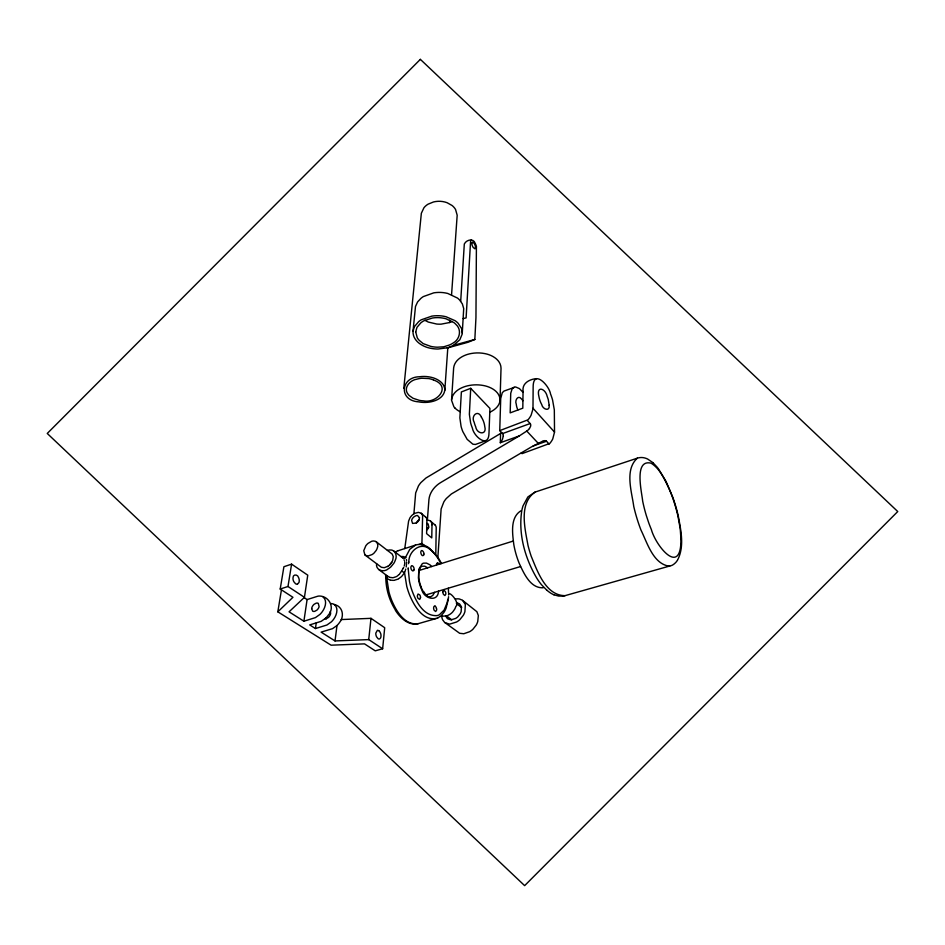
<?xml version="1.0" encoding="UTF-8"?>
<svg xmlns="http://www.w3.org/2000/svg" width="945" height="945" viewBox="0 0 945 945"><rect width="100%" height="100%" fill="white"/><g stroke="black" fill="none" stroke-linecap="round" stroke-linejoin="round"><path stroke-width="1.42" d="M408.216 568.784L408.216 567.839M385.607 574.891L385.584 575.883M408.216 568.878L409.457 581.281A81.955 78.211 -29.1 0 0 411.642 589.574C415.611 600.701 423.136 616.471 437.062 615.608A8.824 8.422 -29.1 0 0 439.437 614.711L444.103 610.092L447.103 602.863A30.334 28.941 -29.1 0 0 447.753 599.307M523.034 392.317L519.419 388.596L515.509 386.93L503.968 391.088L502.279 392.73L500.72 398.53L499.74 430.613L527.983 419.828A22.585 21.546 -29.1 0 0 531.102 415.221L532.98 408.961L533.145 387.037C533.122 368.68 549.246 385.359 550.522 393.935A66.54 63.492 -29.1 0 1 552.565 399.936L554.325 409.894L554.526 432.101L552.754 438.952A21.369 20.4 -29.1 0 1 549.766 443.441L522.053 453.635L521.297 452.868M435.787 554.337L436.212 528.314A4.867 4.642 -29.1 0 0 434.83 524.688M432.007 524.782L431.759 537.894L426.608 533.641L426.904 520.494A4.843 4.619 -29.1 0 0 425.534 516.856M404.755 563.314L404.649 561.696M406.61 562.783L406.61 562.051M438.433 617.581C440.382 614.959 445.934 617.368 449.737 614.439A14.128 13.478 -29.1 0 0 452.702 611.958L454.545 609.419A14.848 14.163 -29.1 0 0 455.809 606.525C460.534 602.686 447.93 589.373 448.627 594.984M529.436 428.569A10.832 10.336 -29.1 0 1 526.767 431.05L519.301 435.917L500.318 442.744L500.59 433.46A7.631 7.276 -29.1 0 0 501.712 432.645M489.782 412.221C494.719 410.047 499.81 405.795 500.047 400.007L501.027 368.278C500.944 359.939 492.18 354.942 484.856 353.607A35.674 34.044 -29.1 0 0 471.212 353.513C463.629 354.836 454.616 359.502 453.647 367.948L451.545 400.231L453.872 406.752A15.014 14.329 -29.1 0 0 455.147 408.193M500.047 400.007C499.881 391.573 490.809 386.848 483.486 385.525A37.824 36.087 -29.1 0 0 469.511 385.43C461.916 386.741 452.643 391.147 451.568 399.664M503.331 435.917L502.421 439.39A15.037 14.352 -29.1 0 1 500.909 441.988L500.318 442.744M474.839 339.479L454.084 345.185L447.198 348.02L468.188 342.22L474.839 339.479L475.949 317.65L476.41 246.432A17.695 16.88 -29.1 0 0 475.24 243.479C473.776 238.022 466.476 239.569 464.361 243.916A3.886 3.709 -29.1 0 0 464.279 244.519L460.699 301.207M470.716 388.312L469.37 414.288L470.622 422.899A49.329 47.073 -29.1 0 0 472.37 428.073C473.752 436.566 488.742 448.993 488.99 433.105L489.923 408.441L470.704 388.312L461.373 391.951L459.872 417.879L461.089 426.455A48.136 45.939 -29.1 0 0 462.826 431.617L467.161 439.354L472.866 444.185L475.394 444.481L485.352 440.878M453.907 344.984L459.872 339.692L462.211 334.022L463.711 308.554L462.341 303.877L459.672 300.085A20.837 19.892 -29.1 0 0 457.486 298.065L447.729 293.446A34.339 32.768 -29.1 0 0 433.79 292.844L423.36 296.576A20.483 19.55 -29.1 0 0 420.856 298.407L417.595 301.939L415.493 306.487L413.024 331.116C412.433 341.145 423.136 347.252 431.841 348.504A37.28 35.567 -29.1 0 0 438.031 349.024L447.02 347.831M448.568 596.708L448.438 598.008M376.594 563.704C375.425 570.284 383.835 572.894 388.265 568.807A16.467 15.711 -29.1 0 0 391.006 566.752L393.911 563.185A16.396 15.64 -29.1 0 0 395.329 560.137C397.609 555.837 395.175 549.234 389.73 549.966A8.848 8.446 -29.1 0 0 387.438 550.415M441.433 563.504A61.307 58.507 -29.1 0 0 437.866 557.302L441.126 508.977L443.819 501.96A26.85 25.621 -29.1 0 1 446.288 498.535L451.356 493.987L531.291 446.997L542.725 441.15M462.282 333.183L461.621 328.636L458.183 323.32A21.203 20.235 -29.1 0 0 455.112 320.698L446.016 316.729A35.804 34.162 -29.1 0 0 431.83 316.126L421.21 319.823A20.743 19.786 -29.1 0 0 418.67 321.643L414.406 326.651L413.024 331.116M444.811 390.297C444.977 383.115 437.488 378.697 431.286 377.315A31.811 30.358 -29.1 0 0 419.462 376.76C400.585 376.996 398.365 400.562 418.576 401.838A33.713 32.177 -29.1 0 0 423.36 402.405C431.605 402.794 443.264 399.723 444.811 390.297L447.812 347.772M451.568 294.71L457.179 215.224L455.561 209.495A15.97 15.238 -29.1 0 0 452.064 205.49L447.103 202.714A22.963 21.912 -29.1 0 0 433.495 201.97L428.085 204.167A15.403 14.707 -29.1 0 0 423.939 207.758L421.352 213.263L403.787 388.383M424.978 320.249L425.817 320.757A25.798 24.629 -29.1 0 0 428.416 322.091L436.673 324.04A33.677 32.142 -29.1 0 0 441.173 324.147L449.607 322.529L449.761 320.154M406.551 563.952L406.492 564.637M427.364 520.258L428.935 499.527C429.644 492.475 434.594 486.238 440.535 482.647L519.301 435.917M421.919 543.292L422.604 516.88A4.831 4.607 -29.1 0 0 421.246 513.241L418.375 512.367L414.784 513.324A10.088 9.615 -29.1 0 0 413.248 514.269L412.292 515.06A13.171 12.569 -29.1 0 0 409.894 517.954L408.594 521.132L404.767 548.572M413.886 513.832L415.67 492.947L418.434 485.978A27.688 26.425 -29.1 0 1 420.915 482.564L425.982 478.005L500.59 433.46M404.732 563.799L404.283 565.949M281.421 589.987L277.83 611.828L331.104 645.187L364.546 643.876L375.248 650.833L382.642 648.766L384.698 627.704L370.983 618.337L341.192 619.566M414.04 569.622C414.808 567.661 411.571 563.456 410.874 567.024A4.43 4.229 -29.1 0 0 410.91 568.051A5.753 5.493 -29.1 0 0 411.571 569.882L412.634 570.91L413.662 570.638A1.996 1.914 -29.1 0 0 414.005 569.729L414.016 569.729M382.642 648.766L368.727 639.6L370.983 618.337M406.385 565.594L406.185 566.953M368.727 639.6L335.026 640.934L336.987 625.555M448.414 598.185L448.332 598.764M325.659 618.184L321.194 621.337L309.712 624.905L315.453 628.543L316.232 622.932M448.178 599.803L446.099 608.131A23.247 22.184 -29.1 0 1 443.926 612.395L441.114 615.679M277.83 611.828L292.938 597.311L280.204 589.03L283.902 566.728L291.592 564.141L307.751 575.174L304.444 597.323L289.064 611.828L303.9 621.219L307.09 599.579L316.977 596.46A8.788 8.387 -29.1 0 1 319.079 596.035C329.002 595.799 335.369 607.706 328.21 615.183A20.577 19.632 -29.1 0 1 325.659 618.184M280.204 589.03L287.989 586.491L291.592 564.141M408.464 563.657L408.653 562.629M408.819 561.767C408.701 551.266 420.856 540.871 430.152 549.588M438.551 591.133C437.854 602.875 423.868 598.516 421.883 589.94A36.099 34.445 -29.1 0 1 420.182 585.841A39.962 38.131 -29.1 0 1 418.422 577.856L418.918 569.067L422.261 563.74A4.808 4.583 -29.1 0 1 423.584 563.149L426.502 563.102L429.892 564.791A15.463 14.754 -29.1 0 1 431.003 565.831L431.7 566.551M408.618 562.818L408.772 561.98M419.072 571.158L418.741 573.473A32.39 30.913 -29.1 0 0 420.962 586.526M405.724 569.103L405.488 569.894M402.724 557.952L404.035 558.341A2.953 2.811 -29.1 0 0 405.157 558.07L409.787 549.328L415.54 545.064A12.628 12.049 -29.1 0 1 421.706 544.674M405.251 570.638L405.027 571.371M404.755 572.197L404.259 572.552A28.929 27.606 -29.1 0 0 403.267 571.997L402.842 571.772A24.31 23.188 -29.1 0 0 401.684 571.205L401.684 571.205M434.511 592.35L432.893 595.315L430.636 596.838M436.72 563.622L436.755 563.539A3.26 3.107 -29.1 0 0 436.578 565.027M416.343 522.868L416.556 522.443A6.946 6.627 -29.1 0 1 418.635 520.14L419.06 519.868M403.704 567.366L403.231 568.228M401.637 570.957L399.428 574.158M403.196 568.288L402.133 570.095M677.53 560.137C684.582 546.683 680.943 530.535 678.345 516.36A178.936 170.738 -29.1 0 0 672.745 497.153L666.036 481.359L658.393 468.767A59.11 56.405 -29.1 0 0 657.118 467.125L652.912 462.648M436.826 563.409L437.618 562.996M391.726 562.346L389.647 564.897M677.364 560.409L676.762 561.247A14.246 13.596 -29.1 0 1 675.391 562.842L674.104 563.988A12.533 11.954 -29.1 0 1 671.836 565.417L565.004 595.669C545.667 595.504 537.481 571.359 531.232 556.321A153.433 146.416 -29.1 0 1 528.019 545.478C524.995 528.857 518.533 503.484 535.035 492.109L637.343 458.171A12.533 11.954 -29.1 0 1 642.057 457.545L643.037 457.628A15.734 15.014 -29.1 0 1 647.668 459.057L652.83 462.577M529.472 428.498L530.511 426.49A4.111 3.922 -29.1 0 0 530.712 424.848A2.658 2.54 -29.1 0 0 530.417 423.915A2.103 2.008 -29.1 0 0 530.157 423.549L527.357 420.525M399.014 574.607L396.817 576.379M401.826 576.249L404.555 572.788L406.74 586.313A82.416 78.648 -29.1 0 0 409.705 595.232C414.17 605.828 423.1 621.432 436.744 618.337M401.271 576.793L398.518 578.824M426.998 529.873L427.093 529.791A6.166 5.883 -29.1 0 0 427.388 529.495L428.156 528.432A6.119 5.835 -29.1 0 0 428.77 526.802L428.097 523.943A2.422 2.315 -29.1 0 0 426.833 523.447M387.698 566.374L384.261 567.697L381.39 567.284L364.947 554.987L363.754 550.711L365.809 545.785A13.762 13.135 -29.1 0 1 367.983 543.422L371.515 541.355A6.391 6.095 -29.1 0 1 373.511 540.977C377.35 540.635 378.768 545.336 377.185 548.289A12.096 11.541 -29.1 0 1 376.145 550.486L374.031 553.085A12.179 11.612 -29.1 0 1 372.046 554.585L367.924 556.026L365.266 555.235M396.238 576.71L393.25 577.655M438.279 617.664L436.992 618.243M471.319 239.971L470.634 241.034A3.91 3.733 -29.1 0 0 470.563 241.636L466.109 317.91L463.168 318.571M397.88 579.167L394.148 580.324M452.064 321.442L449.607 322.529M514.139 387.178L512.095 388.986L510.737 393.226L510.17 412.87L522.809 408.181L523.058 390.864C522.065 383.209 529.578 379.181 536.453 378.638M499.74 430.613L502.598 433.566L530.145 423.549M533.122 445.957L546.493 441.244L549.151 444.126M297.474 584.045L298.892 582.616A4.205 4.016 -29.1 0 0 299.187 581.529L299.234 580.006A8.481 8.092 -29.1 0 0 298.525 577.466C297.746 574.217 292.785 573.981 293.009 577.844A6.615 6.308 -29.1 0 0 293.044 579.25L293.104 579.616A8.576 8.186 -29.1 0 0 293.824 581.707L295.478 583.667A2.386 2.28 -29.1 0 0 297.486 584.105M535.035 492.109L527.853 496.976L522.998 505.929A41.615 39.714 -29.1 0 0 521.735 510.973C518.226 534.185 525.007 558.294 536.831 578.245A71.678 68.406 -29.1 0 0 541.438 584.671L546.848 590.247M398.223 550.699L415.54 545.064M418.836 544.474L421.895 543.469L424.175 545.312M543.28 440.961L544.344 440.701A3.934 3.756 -29.1 0 1 544.863 440.654A2.835 2.705 -29.1 0 1 545.336 440.677M637.343 458.171C624.432 469.736 631.732 491.447 633.752 506.449A191.953 183.176 -29.1 0 0 641.017 530.169C647.384 543.068 653.243 564.212 669.662 566.256M419.249 570.437L513.277 541.048M521.038 510.737C509.946 517.352 512.462 533.63 513.808 544.556A101.741 97.075 -29.1 0 0 519.183 563.267C523.754 573.142 530.31 588.452 543.198 587.766M326.308 618.762L328.541 617.368A7.749 7.395 -29.1 0 0 329.876 615.62L330.195 614.982A5.197 4.961 -29.1 0 0 330.632 613.081L330.23 611.498M303.9 621.219L315.417 617.617L319.906 614.439A20.825 19.869 -29.1 0 0 322.469 611.427C325.316 607.481 327.525 600.512 323.036 596.957M426.041 594.889L520.565 566.539M315.453 628.543L326.911 625.011L331.341 621.881A20.317 19.384 -29.1 0 0 333.88 618.904C336.704 614.971 338.794 608.037 334.329 604.528A6.154 5.871 -29.1 0 0 330.833 603.595M395.471 610.458C400.302 618.006 408.618 626.086 418.375 623.641L435.976 618.585M422.12 566.22L424.801 566.22L427.672 567.803M418.375 623.641C404.956 625.814 396.298 611.202 391.832 600.63A79.38 75.742 -29.1 0 1 388.891 591.794L386.8 578.316A3.248 3.107 -29.1 0 0 387.391 577.135L387.261 575.883M563.114 596.071L558.613 596.071L554.018 594.807M401.07 556.558L403.125 556.499M393.474 580.395L390.474 580.147M392.624 577.702L390.143 577.407M403.586 556.558L405.913 557.55M429.302 596.862L429.443 596.886A2.941 2.811 -29.1 0 0 429.798 596.933M389.895 579.982L387.332 578.718A8.989 8.576 -29.1 0 1 386.009 577.56M434.948 606.123L433.968 606.418L433.613 607.871A5.174 4.938 -29.1 0 0 434.263 610.387L435.704 611.509L436.649 609.997A4.312 4.111 -29.1 0 0 436.602 608.769L436.543 608.533M389.6 577.23L387.875 576.344M433.542 379.996C452.112 386.458 436.838 403.704 423.454 400.834A29.519 28.173 -29.1 0 1 419.273 400.337L413.024 398.258L409.315 395.624A12.049 11.494 -29.1 0 1 408.228 394.431C402.853 388.171 409.906 380.126 416.757 379.205A25.763 24.582 -29.1 0 1 421.789 378.236L428.711 378.567A25.858 24.676 -29.1 0 1 433.542 379.996M335.026 640.934L321.123 632.134L332.545 628.649L336.963 625.543A20.046 19.136 -29.1 0 0 339.479 622.578C344.523 616.601 343.082 606.442 334.329 604.528M287.989 586.491L304.444 597.323M304.125 597.63L307.09 599.579M441.776 615.939A10.253 9.793 -29.1 0 0 442.638 619.814L444.587 622.365L459.648 633.292L463.794 633.741L469.618 631.709A17.742 16.927 -29.1 0 0 472.854 629.335L476.209 625.129A17.955 17.128 -29.1 0 0 477.757 621.479L478.335 615.49L476.871 611.698L462.341 600.181L459.412 598.988A9.946 9.485 -29.1 0 0 455.443 599.059M378.851 569.646L387.627 576.166M446.56 615.951L451.781 619.849M444.941 622.637L449.619 624.161L456.624 621.987A18.262 17.423 -29.1 0 0 459.908 619.577L463.322 615.301A18.427 17.577 -29.1 0 0 464.916 611.616L465.353 604.481L462.696 600.453M376.264 541.792L392.175 554.053L393.262 556.64L392.742 560.172A11.718 11.175 -29.1 0 1 387.592 566.504M456.459 603.595L461.609 607.564M393.935 551.124L402.511 557.763M430.577 521.203L434.771 524.747M421.198 513.289L425.486 516.903M526.79 431.085L538.225 443.299M532.992 408.252L554.526 432.101M437.854 557.302L429.278 548.053A20.471 19.526 -29.1 0 0 423.336 545.005A13.348 12.734 -29.1 0 0 421.86 544.698M481.442 417.17C477.946 409.02 470.527 415.954 474.201 422.344A27.748 26.472 -29.1 0 0 475.689 426.75C476.764 434.251 487.207 435.527 484.773 426.585A24.523 23.401 -29.1 0 0 481.418 417.182M403.976 559.712L404.33 560.503M522.904 400.763A15.581 14.872 -29.1 0 0 521.664 399.144C518.309 394.372 514.458 400.219 516.265 404.212A22.975 21.924 -29.1 0 0 516.82 407.165L517.825 410.024M420.844 586.573L421.789 588.77A30.086 28.704 -29.1 0 0 422.261 589.704A26.814 25.586 -29.1 0 0 423.762 592.208M406.385 559.464L406.563 560.633M448.355 588.203L448.58 592.999M426.916 520.376A4.737 4.524 -29.1 0 1 430.613 521.156A4.855 4.63 -29.1 0 1 431.924 524.782M460.227 411.772A21.381 20.412 -29.1 0 1 455.124 408.216M553.924 594.842A29.933 28.563 -29.1 0 1 546.883 590.212M565.004 595.657A14.447 13.785 -29.1 0 1 563.338 596.035M545.785 440.783A1.878 1.795 -29.1 0 1 546.493 441.244M395.341 552.045A12.533 11.966 -29.1 0 1 397.999 550.77M395.636 610.352A67.91 64.803 -29.1 0 1 385.784 575.883M456.47 603.028A5.528 5.28 -29.1 0 1 459.672 604.056L461.443 606.761L461.16 611.521A12.285 11.718 -29.1 0 1 460.097 613.99L457.817 616.837A12.167 11.6 -29.1 0 1 455.62 618.443L450.942 619.885L447.824 618.869A5.587 5.339 -29.1 0 1 445.993 616.093M502.657 433.519A3.556 3.39 -29.1 0 1 503.26 435.917M379.465 631.272A3.721 3.556 -29.1 0 0 378.862 630.717L377.705 630.315A1.276 1.217 -29.1 0 0 377.35 630.374L375.827 633.091A6.839 6.52 -29.1 0 0 375.862 634.449L375.921 634.804A8.647 8.245 -29.1 0 0 376.571 636.8L378.024 638.607A1.819 1.736 -29.1 0 0 379.477 638.962A1.288 1.228 -29.1 0 0 379.807 638.773L380.469 638.088A3.603 3.437 -29.1 0 0 380.847 637.178A7.123 6.804 -29.1 0 0 379.394 631.331M430.329 549.399A44.722 42.679 -29.1 0 1 440.795 563.74M437.689 562.877A3.036 2.894 -29.1 0 1 438.905 564.295M435.031 606.017A3.804 3.626 -29.1 0 1 436.377 608.545M326.308 618.751A3.083 2.941 -29.1 0 1 324.915 618.892M429.101 597.11A13.265 12.651 -29.1 0 1 423.998 592.078M419.131 571.158A10.383 9.911 -29.1 0 1 420.23 567.921L420.584 567.437A4.052 3.863 -29.1 0 1 421.21 566.74M426.715 529.082A6.426 6.131 -29.1 0 1 428.569 527.546M420.525 597.512L419.71 599.425L418.044 598.362A5.15 4.914 -29.1 0 1 417.347 595.799L418.068 594.015L419.745 594.901A4.713 4.489 -29.1 0 1 420.159 595.681A5.729 5.469 -29.1 0 1 420.525 597.512M549.163 405.228C550.073 411.914 542.631 409.433 541.709 404.507A28.031 26.755 -29.1 0 1 540.375 401.696L539.666 399.688A28.114 26.826 -29.1 0 1 538.945 396.652C536.016 385.052 545.608 388.513 547.19 396.475A37.162 35.461 -29.1 0 1 548.289 399.629L549.163 405.228M415.717 331.931L417.277 337.79A14.813 14.14 -29.1 0 0 419.285 340.413L423.171 343.614L430.79 346.39A37.15 35.449 -29.1 0 0 437.334 347.205L443.737 346.803L449.218 345.079A18.888 18.026 -29.1 0 0 453.293 342.905C459.896 339.243 461.869 329.569 455.903 324.395A18.711 17.86 -29.1 0 0 453.919 322.599L446.075 318.796A31.728 30.275 -29.1 0 0 432.467 318.004L423.856 320.804A18.593 17.742 -29.1 0 0 420.773 322.906L416.981 327.36L415.717 331.931M419.474 517.73L419.096 519.703A6.532 6.225 -29.1 0 1 418.21 521.274L417.595 521.971A6.532 6.237 -29.1 0 1 416.119 523.058L412.575 523.424L411.63 520.459A5.398 5.15 -29.1 0 1 412.174 518.994L412.339 518.699A7.3 6.958 -29.1 0 1 414.17 516.679L415.835 515.769A3.52 3.355 -29.1 0 1 417.607 515.568L419.474 517.73M680.979 539.489C680.967 576.946 655.842 546.115 651.365 529.554A149.782 142.931 -29.1 0 1 648.695 522.727L646.333 515.568A176.302 168.234 -29.1 0 1 642.647 501.004C642.009 493.184 633.599 459.447 650.68 463.074A13.277 12.675 -29.1 0 1 651.766 463.617C660.496 469.429 664.701 479.836 669.154 488.896A151.85 144.904 -29.1 0 1 673.36 499.787L674.836 504.394A182.172 173.833 -29.1 0 1 677.919 515.958L680.223 528.727L680.979 539.489M423.88 554.042L423.844 554.502A1.949 1.866 -29.1 0 1 423.525 555.4L422.486 555.636A2.221 2.114 -29.1 0 1 421.848 555.117A4.961 4.737 -29.1 0 1 420.927 553.168A4.052 3.874 -29.1 0 1 420.797 551.809C421.423 548.49 424.388 552.27 423.88 554.042M442.898 591.759L442.886 591.995A5.15 4.914 -29.1 0 0 443.548 594.452L444.93 595.539L445.827 594.074A4.63 4.43 -29.1 0 0 445.745 592.858A5.847 5.575 -29.1 0 0 445.249 591.452L443.748 590.247L442.898 591.759M471.827 243.019L471.945 244.424A9.037 8.623 -29.1 0 0 473.268 247.531L474.981 248.854L475.5 246.893A7.052 6.733 -29.1 0 0 475.37 246.232A10.017 9.556 -29.1 0 0 474.201 243.562L473.823 243.042A4.111 3.922 -29.1 0 0 473.398 242.582L472.417 242.121L471.827 243.019M311.696 608.592L312.653 611.143A2.646 2.528 -29.1 0 0 314.85 611.273L316.858 610.163A7.666 7.312 -29.1 0 0 318.477 608.167L318.642 607.848A5.894 5.635 -29.1 0 0 319.115 606.548L318.276 603.359A2.646 2.528 -29.1 0 0 316.043 603.229L314.047 604.339A7.643 7.288 -29.1 0 0 312.441 606.347L312.122 606.985A5.835 5.564 -29.1 0 0 311.803 607.966L311.696 608.592M420.36 59.358L47.25 433.46L524.64 885.642L897.75 511.54L420.36 59.358"/></g></svg>
